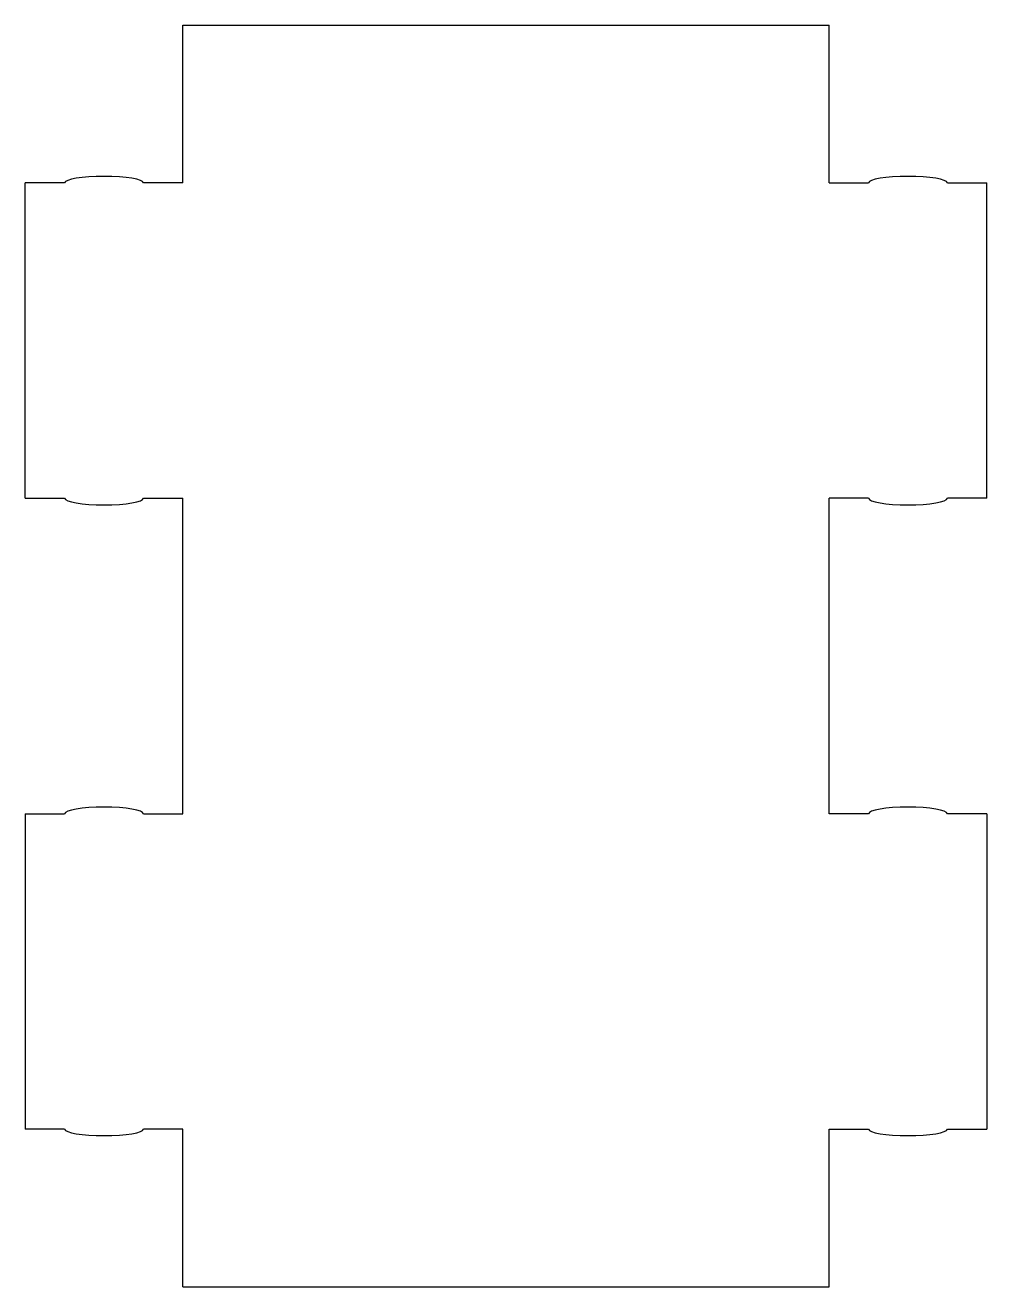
# Model space of a CAD drawing. Extents: x -9.2 to 9.2, y -12 to 12.
import ezdxf

# ---------------------------------------------------------------- set-up
doc = ezdxf.new("R2010")
doc.units = 0
doc.header["$MEASUREMENT"] = 0
doc.layers.add('VISIBLE', color=7, linetype='CONTINUOUS')

msp = doc.modelspace()

# ---------------------------------------------------------------- linework, layer by layer
at = {"layer": 'VISIBLE'}
for p, q in [((-6.15, 12), (6.15, 12)), ((-6.15, 9), (-6.15, 12)), ((6.15, 9), (6.15, 12)), ((-8.4, 9), (-9.15, 9)), ((-9.15, 3), (-9.15, 9)), ((-6.15, 9), (-6.9, 9)), ((6.15, 9), (6.9, 9)), ((8.4, 9), (9.15, 9)), ((9.15, 3), (9.15, 9)), ((-9.15, 3), (-8.4, 3)), ((-6.9, 3), (-6.15, 3)), ((-6.15, -3), (-6.15, 3)), ((6.15, -3), (6.15, 3)), ((6.9, 3), (6.15, 3)), ((9.15, 3), (8.4, 3)), ((-9.15, -3), (-8.4, -3)), ((-9.15, -3), (-9.15, -9)), ((-6.9, -3), (-6.15, -3)), ((6.9, -3), (6.15, -3)), ((9.15, -3), (8.4, -3)), ((9.15, -3), (9.15, -9)), ((-8.4, -9), (-9.15, -9)), ((-6.15, -9), (-6.9, -9)), ((-6.15, -12), (-6.15, -9)), ((6.15, -12), (6.15, -9)), ((6.15, -9), (6.9, -9)), ((8.4, -9), (9.15, -9)), ((-6.15, -12), (6.15, -12))]:
    msp.add_line(p, q, dxfattribs=at)
for centre, major_axis in [((-7.65, 9), (-0.75, 0)), ((7.65, 9), (-0.75, 0)), ((-7.65, 3), (0.75, 0)), ((7.65, 3), (0.75, 0)), ((-7.65, -3), (-0.75, 0)), ((7.65, -3), (-0.75, 0)), ((-7.65, -9), (0.75, 0)), ((7.65, -9), (0.75, 0))]:
    msp.add_ellipse(centre, major_axis=major_axis, ratio=0.166667, start_param=3.141593, end_param=6.283185, dxfattribs=at)

doc.saveas('drawing.dxf')
